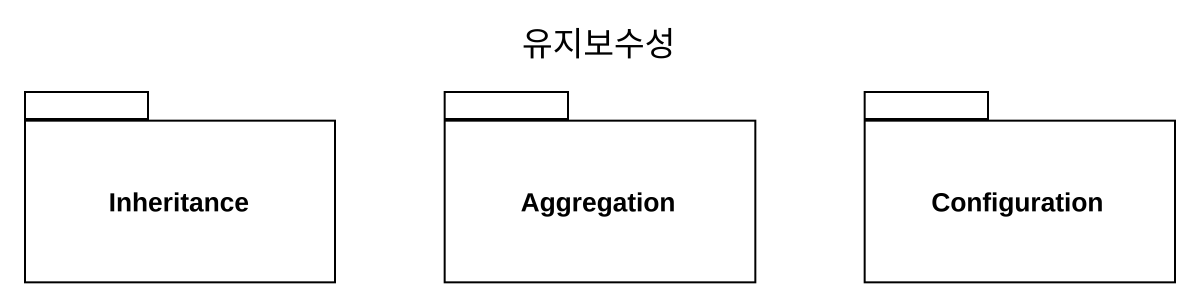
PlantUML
@startuml
title 유지보수성
package Inheritance {
}
package Aggregation {
}
package Configuration {
}
@enduml
